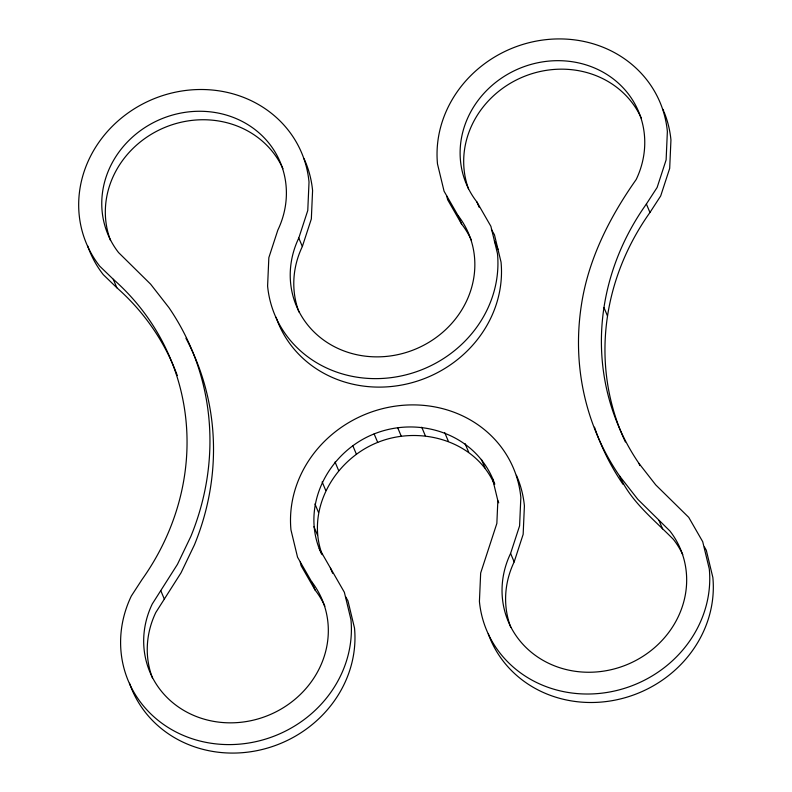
<?xml version="1.0" encoding="UTF-8"?>
<svg xmlns="http://www.w3.org/2000/svg" width="792" height="792" viewBox="0 0 792 792"><rect width="100%" height="100%" fill="white"/><g stroke="black" fill="none" stroke-linecap="round" stroke-linejoin="round"><path stroke-width="1.19" d="M321.443 553.796C299.505 506.939 327.878 452.242 374.131 433.917C420.76 415.186 477.675 435.055 494.812 484.169M322.225 554.687C305.425 509.454 334.679 459.508 377.705 442.391C420.067 425.225 475.358 440.5 494.386 484.278M492.584 478.873L497.851 500.702L496.851 523.423L480.665 573.042L479.417 601.445A116.77 107.326 -22.8 0 0 604.662 692.802A116.77 107.326 -22.8 0 0 709.295 568.993L702.712 541.698L688.743 517.374L655.746 484.912L638.976 463.439A253.499 232.996 -22.8 0 1 646.391 204.009L657.132 187.457L666.121 159.885L667.369 131.492A116.77 107.326 -22.8 0 0 542.124 40.135A116.77 107.326 -22.8 0 0 437.491 163.944L444.074 191.228L458.043 215.563L461.607 224.037A93.416 85.863 -22.8 0 1 471.408 240.253M298.99 312.038A93.416 85.863 -22.8 0 1 302.346 246.52L298.782 238.045L307.771 210.474L309.019 182.081A116.77 107.326 -22.8 0 0 154.371 98.584A116.77 107.326 -22.8 0 0 99.693 266.142L113.276 279.259L116.84 287.743A253.499 232.996 -22.8 0 1 177.299 375.557M302.346 246.52L311.335 218.958L312.583 190.555A116.77 107.326 -22.8 0 0 304.098 158.796M510.81 627.422A93.416 85.863 -22.8 0 1 514.166 561.904L510.592 553.43L519.592 525.858L520.839 497.465A116.77 107.326 -22.8 0 0 395.594 406.108A116.77 107.326 -22.8 0 0 290.961 529.907L297.545 557.202L311.513 581.526L315.077 590.01A93.416 85.863 -22.8 0 1 324.878 606.226M514.166 561.904L523.156 534.343L524.403 505.94A116.77 107.326 -22.8 0 0 516.414 475.299M311.513 581.526A93.416 85.863 -22.8 0 1 244.253 721.868A93.416 85.863 -22.8 0 1 152.242 604.009L177.467 564.32L190.852 536.412A276.675 254.301 -22.8 0 0 168.924 307.613L150.629 284.18L118.572 252.579A93.416 85.863 -22.8 0 1 185.833 112.236A93.416 85.863 -22.8 0 1 277.834 230.096L268.844 257.657L267.597 286.06A116.77 107.326 -22.8 0 0 392.842 377.418A116.77 107.326 -22.8 0 0 497.475 253.608L490.892 226.314L476.923 201.99A93.416 85.863 -22.8 0 1 544.183 61.647A93.416 85.863 -22.8 0 1 636.194 179.507C609.553 217.355 588.1 259.538 581.288 305.771A276.675 254.301 -22.8 0 0 619.512 475.903C630.838 501.673 654.103 519.691 673.428 539.421A93.416 85.863 -22.8 0 1 682.734 554.568M152.46 678.001A93.416 85.863 -22.8 0 1 155.806 612.493L181.041 572.804L194.416 544.896A276.675 254.301 -22.8 0 0 185.932 338.273M625.403 441.976A253.499 232.996 -22.8 0 1 649.955 212.484L660.696 195.941L669.686 168.369L670.943 139.976A116.77 107.326 -22.8 0 0 664.349 112.682M619.512 475.903L637.808 499.336L669.864 530.947A93.416 85.863 -22.8 0 1 602.603 671.279A93.416 85.863 -22.8 0 1 510.592 553.43M116.84 287.743L103.257 274.626A116.77 107.326 -22.8 0 1 87.605 245.748M704.454 547.005L706.276 550.183L712.859 577.477A116.77 107.326 -22.8 0 1 621.235 698.742A116.77 107.326 -22.8 0 1 488.278 633.808M491.416 229.512L494.455 234.798L501.039 262.093A116.77 107.326 -22.8 0 1 408.771 383.516A116.77 107.326 -22.8 0 1 276.062 317.275M461.607 224.037L447.638 199.713L446.767 196.109M319.216 548.5L344.362 592.287L350.945 619.582A116.77 107.326 -22.8 0 1 216.216 743.916A116.77 107.326 -22.8 0 1 131.304 596.059L142.045 579.516A253.499 232.996 -22.8 0 0 113.276 279.259M345.5 596.534L347.926 600.772L354.509 628.056A116.77 107.326 -22.8 0 1 262.241 749.479A116.77 107.326 -22.8 0 1 129.522 683.248M315.077 590.01L301.108 565.686L300.237 562.082M646.391 204.009L649.955 212.484M603.959 307.563L607.523 316.048M638.976 463.439L639.867 465.567M658.993 520.443L662.567 528.927M494.426 240.946L497.99 249.43M476.923 201.99L479.15 207.286M481.407 459.409L484.971 467.894M497.851 500.702L498.742 502.821M465.092 443.649L468.656 452.133M444.738 432.66L448.302 441.144M421.73 427.195L425.294 435.679M397.653 427.621L401.217 436.105M374.131 433.917L377.705 442.391M352.787 445.639L356.351 454.123M335.046 462.003L338.61 470.488M322.146 481.892L325.71 490.377M314.949 503.95L318.513 512.434M313.949 526.67L317.513 535.144M330.393 567.963L332.62 573.26M160.835 590.773L164.399 599.247M662.944 109.326A116.77 107.326 -22.8 0 1 663.904 111.563M468.478 188.813A93.416 85.863 -22.8 0 1 523.641 76.666A93.416 85.863 -22.8 0 1 641.302 118.137M623.076 484.387A276.675 254.301 -22.8 0 1 594.495 427.175M110.534 240.501A93.416 85.863 -22.8 0 1 164.696 127.492A93.416 85.863 -22.8 0 1 282.952 168.726M458.043 215.563A93.416 85.863 -22.8 0 1 390.783 355.895A93.416 85.863 -22.8 0 1 298.782 238.045"/></g></svg>
